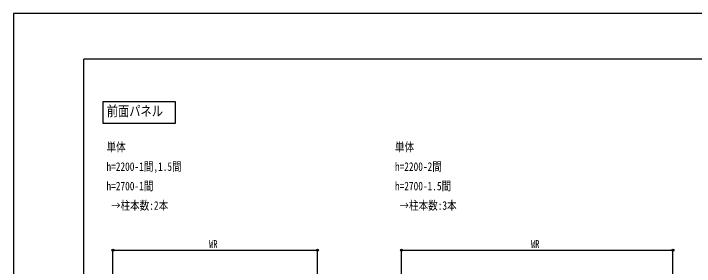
# Model space of a CAD drawing. Units: millimetres, scale not verified. Extents: x -10512 to 10512, y -7425 to 7425.
# Drawn here: x -10512 to -3232, y 4720 to 7425 of the extents above; entities that cross this region are included whole.
import ezdxf
from ezdxf.enums import TextEntityAlignment as Align

# ---------------------------------------------------------------- set-up
doc = ezdxf.new("R2010")
doc.units = ezdxf.units.MM
doc.header["$LTSCALE"] = 40
for name, color, linetype in [('0-2_USER1', 3, 'Continuous'), ('0-5_YKK_A1', 4, 'Continuous'), ('0-6_YKK_D', 6, 'Continuous'), ('0-7_YKK_ZWAK', 7, 'Continuous')]:
    doc.layers.add(name, color=color, linetype=linetype)
doc.styles.add('ＭＳ ゴシック', font='')
doc.styles.get('ＭＳ ゴシック').set_extended_font_data('MS Gothic')

msp = doc.modelspace()

# ---------------------------------------------------------------- linework, layer by layer
at = {"layer": '0-5_YKK_A1'}
msp.add_lwpolyline([(-9554.41, 6484.76), (-8784.51, 6484.76), (-8784.51, 6249.3), (-9554.41, 6249.3)], close=True, dxfattribs=at)
at = {"layer": '0-6_YKK_D'}
for p, q in [((-9449.89, 4609.63), (-9449.89, 4893.79)), ((-9449.89, 4892.79), (-7261.89, 4892.79)), ((-7261.89, 4609.63), (-7261.89, 4893.79)), ((-6365.1, 4609.63), (-6365.1, 4893.79)), ((-6365.1, 4892.79), (-3461.1, 4892.79)), ((-3461.1, 4609.63), (-3461.1, 4893.79))]:
    msp.add_line(p, q, dxfattribs=at)
for centre in [(-9449.89, 4892.79), (-7261.89, 4892.79), (-6365.1, 4892.79), (-3461.1, 4892.79)]:
    msp.add_circle(centre, 10.62, dxfattribs=at)
at = {"layer": '0-7_YKK_ZWAK'}
for p in [(9737.55, 6937.5), (-9762.45, -6312.5)]:
    msp.add_line(p, (-9762.45, 6937.5), dxfattribs=at)
msp.add_lwpolyline([(-10512.5, -7425), (10512.5, -7425), (10512.5, 7425), (-10512.5, 7425)], close=True, dxfattribs=at)

# ---------------------------------------------------------------- texts
at = {"layer": '0-2_USER1', "style": 'ＭＳ ゴシック', "width": 0.8}
for s, height, p in [('前面パネル', 110, (-9515.5, 6295)), ('単体', 91.64, (-9519.5, 5923)), ('単体', 91.64, (-6434.5, 5923)), ('h=2200-1間,1.5間', 91.64, (-9519.5, 5714.67)), ('h=2200-2間', 91.64, (-6434.5, 5714.67)), ('h=2700-1間', 91.64, (-9519.5, 5506.33)), ('h=2700-1.5間', 91.64, (-6434.5, 5506.33)), (' →柱本数:2本', 91.64, (-9519.5, 5298)), (' →柱本数:3本', 91.64, (-6434.5, 5298))]:
    msp.add_text(s, height=height, dxfattribs=at).set_placement(p, align=Align.BOTTOM_LEFT)
at = {"layer": '0-6_YKK_D', "style": 'ＭＳ ゴシック', "width": 0.8}
for p in [(-8421.89, 4893.79), (-4979.1, 4893.79)]:
    msp.add_text('WR', height=82.48, dxfattribs=at).set_placement(p, align=Align.BOTTOM_LEFT)

doc.saveas('drawing.dxf')
